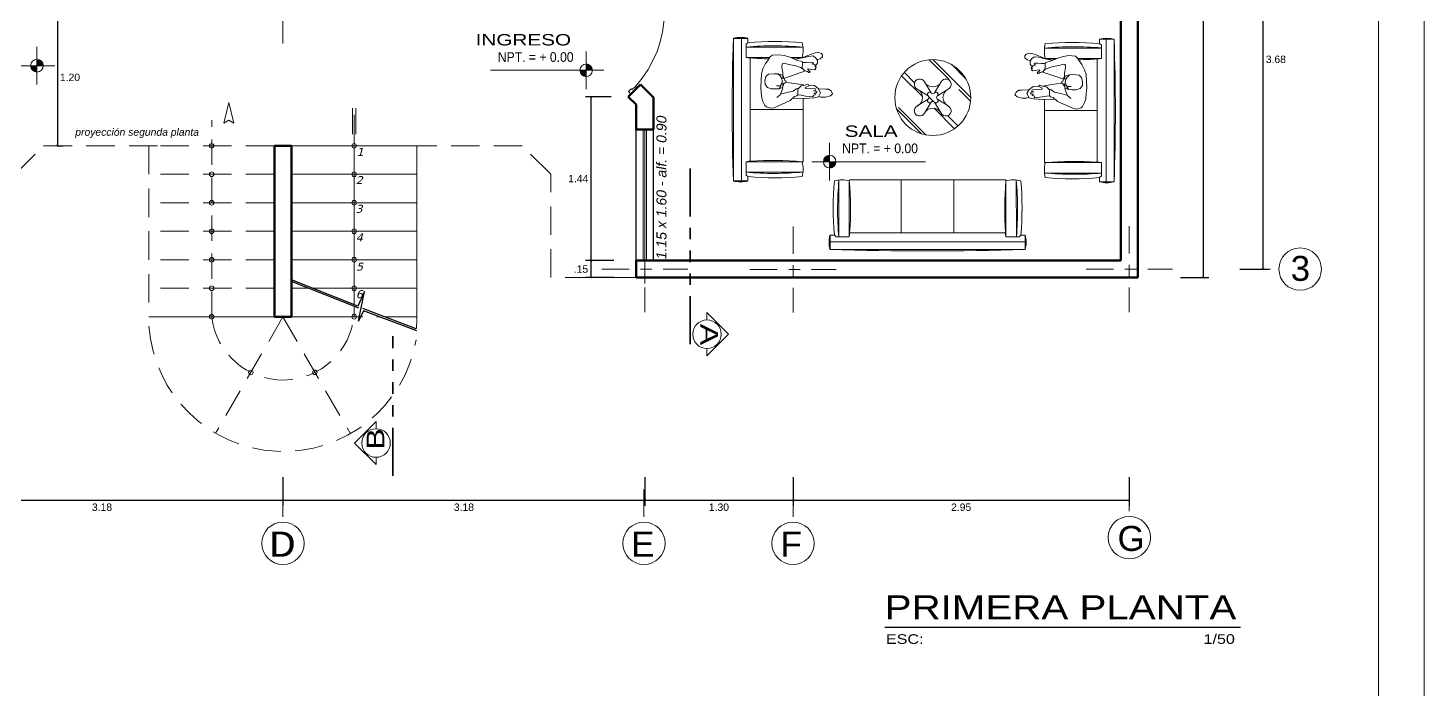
# Model space of a CAD drawing. Header units: millimetres. Extents: x 2033 to 2295, y 1536 to 1691.
# Drawn here: x 2260.62 to 2272.87, y 1585.33 to 1591.13 of the extents above; entities that cross this region are included whole.
import ezdxf

# ---------------------------------------------------------------- set-up
doc = ezdxf.new("R2010")
doc.units = ezdxf.units.MM
for name, pattern in [('ACAD_ISO02W100', [15, 12, -3]), ('ACAD_ISO06W100', [36, 24, -3, 0, -3, 0, -3, 0, -3]), ('ACAD_ISO10W100', [18, 12, -3, 0, -3]), ('HIDDEN2', [4.7625, 3.175, -1.5875]), ('RAYITAS', [0.375, 0.25, -0.125])]:
    doc.linetypes.add(name, pattern=pattern)
doc.layers.get('Defpoints').update_dxf_attribs({"color": 164})
for name, color, linetype, lineweight in [('cotas', 251, 'Continuous', 15), ('cut wood', 26, 'Continuous', 20), ('Ejes', 65, 'ACAD_ISO10W100', 15), ('escaleras', 30, 'Continuous', 15), ('Layer2', 2, 'Continuous', 9), ('Muebles', 33, 'Continuous', 9), ('muroalto', 12, 'Continuous', 50), ('MUROS BAJOS', 80, 'Continuous', 25), ('NPT', 63, 'Continuous', 15), ('PISOS', 252, 'Continuous', 0), ('PYV', 30, 'Continuous', 13), ('seccion', 130, 'Continuous', 35), ('Texto S.', 7, 'Continuous', 30), ('TEXTOS', 7, 'Continuous', 5), ('texturasde piso', 252, 'Continuous', 0), ('UNO', 254, 'Continuous', 9)]:
    doc.layers.add(name, color=color, linetype=linetype, lineweight=lineweight)
doc.styles.add('ARDELG', font='arial.ttf', dxfattribs={"width": 0.9, "height": 0.1})
doc.styles.add('ARIAL', font='arial.ttf', dxfattribs={"width": 1.3, "height": 0.1})
doc.styles.add('ARRR', font='arial.ttf', dxfattribs={"height": 0.1})
doc.styles.add('Micky-Arial', font='arial.ttf', dxfattribs={"width": 1.5, "height": 0.125})
doc.styles.add('Sta. Luisa 75 delg', font='arial.ttf', dxfattribs={"width": 1.2, "height": 0.1})
doc.styles.get("Standard").update_dxf_attribs({"font": 'arial.ttf'})
doc.dimstyles.new('Aritek', dxfattribs={"dimtxt": 0.065, "dimasz": 0.02, "dimexe": 0.05, "dimexo": 0.15, "dimgap": 0.03, "dimtad": 2, "dimtih": 1, "dimtoh": 1, "dimzin": 4, "dimdsep": 46, "dimtxsty": 'Standard', "dimblk": 'ARCHTICK', "dimcen": 0.1, "dimclrt": 7, "dimadec": 0, "dimazin": 0, "dimtfac": 1, "dimtmove": 2, "dimatfit": 1, "dimldrblk": 'DOTSMALL', "dimfxl": 0.2, "dimfxlon": 1, "dimarcsym": 0})

# ---------------------------------------------------------------- blocks, each defined once
blk = doc.blocks.new('P')
at = {"linetype": 'Continuous'}
for p, q in [((0.06, 1), (0.02, 1)), ((0.02, 0.075), (0.02, 1)), ((0.06, 1), (0.06, 0.075)), ((0, 0), (0, 0.075)), ((0, 0.075), (0.02, 0.075)), ((0.03, 0), (0, 0)), ((0.06, 0.075), (0.02, 0.075)), ((0.02, 0.075), (0.02, 0.035)), ((0.02, 0.035), (0.03, 0.035)), ((0.03, 0.035), (0.03, 0)), ((0.97, 0.035), (0.97, 0)), ((0.98, 0.035), (0.97, 0.035)), ((0.97, 0), (1, 0)), ((0.98, 0.075), (0.98, 0.035)), ((1, 0.075), (0.98, 0.075)), ((1, 0), (1, 0.075))]:
    blk.add_line(p, q, dxfattribs=at)
blk.add_arc((0.009, 0.029), 0.973, 2.7199, 86.9696, dxfattribs=at)
blk = doc.blocks.new('GF+')
at = {"color": 34}
for p, q in [((252.598, 193.805), (250.458, 193.805)), ((250.458, 193.805), (250.458, 193.646)), ((252.598, 193.718), (250.458, 193.718)), ((252.598, 193.805), (252.598, 193.646)), ((250.458, 193.646), (250.506, 193.646)), ((250.506, 193.646), (250.523, 193.665)), ((250.523, 193.665), (250.669, 193.665)), ((250.556, 193.042), (250.554, 193.665)), ((250.674, 193.618), (250.669, 193.665)), ((250.669, 193.665), (250.677, 193.621)), ((250.669, 193.665), (250.669, 193.05)), ((250.677, 193.621), (250.939, 193.621)), ((252.379, 193.621), (250.939, 193.621)), ((251.239, 193.621), (251.239, 193.041)), ((251.817, 193.621), (251.817, 193.041)), ((252.387, 193.665), (252.379, 193.621)), ((252.382, 193.618), (252.387, 193.665)), ((252.532, 193.665), (252.387, 193.665)), ((252.387, 193.665), (252.387, 193.05)), ((252.5, 193.042), (252.502, 193.665)), ((252.55, 193.646), (252.532, 193.665)), ((252.598, 193.646), (252.55, 193.646)), ((250.669, 193.05), (250.669, 193.044)), ((250.672, 193.041), (250.775, 193.041)), ((250.939, 193.041), (250.745, 193.041)), ((250.939, 193.041), (252.311, 193.041)), ((252.384, 193.041), (252.281, 193.041)), ((252.387, 193.05), (252.387, 193.044))]:
    blk.add_line(p, q, dxfattribs=at)
for centre, radius, start, end in [((250.78, 193.725), 0.332, 166.1775, 193.8225), ((251.528, 154.083), 39.736, 88.457, 91.543), ((252.276, 193.725), 0.332, 346.1775, 13.8225), ((253.66, 193.348), 3.168, 174.6069, 185.3931), ((253.93, 193.363), 3.389, 174.8766, 185.4221), ((247.294, 193.363), 3.389, 354.7149, 4.3203), ((250.677, 193.618), 0.00288, 90, 184.3203), ((255.762, 193.363), 3.389, 175.6797, 185.2851), ((252.379, 193.618), 0.00288, 355.6797, 90), ((249.126, 193.363), 3.389, 354.5779, 5.1234), ((249.396, 193.348), 3.168, 354.6069, 5.3931), ((250.588, 193.393), 0.352, 256.5803, 283.4197), ((250.672, 193.044), 0.00288, 180, 270), ((252.384, 193.044), 0.00288, 270, 0), ((252.468, 193.393), 0.352, 256.5803, 283.4197)]:
    blk.add_arc(centre, radius, start, end, dxfattribs=at)
blk = doc.blocks.new('Peopleplan_057')
at = {"color": 0}
for p, q in [((-0.022, -0.12), (-0.04, -0.11)), ((0.055, -0.11), (0.026, -0.118))]:
    blk.add_line(p, q, dxfattribs=at)
at = {"color": 76}
for p, q in [((0.095, -0.28), (0.157, -0.28)), ((-0.195, -0.329), (-0.13, -0.327))]:
    blk.add_line(p, q, dxfattribs=at)
for points in [[(0.157, -0.28), (0.169, -0.269), (0.176, -0.241), (0.221, -0.194), (0.3, -0.017), (0.305, 0.02), (0.29, 0.067), (0.277, 0.083), (0.233, 0.105), (0.195, 0.118), (0.133, 0.123), (0.077, 0.128), (-0.073, 0.121), (-0.126, 0.105), (-0.184, 0.075), (-0.21, 0.055), (-0.253, 0.028), (-0.276, 0.005), (-0.281, -0.07), (-0.272, -0.132), (-0.246, -0.212), (-0.219, -0.271), (-0.206, -0.325), (-0.195, -0.329)], [(-0.13, -0.327), (-0.141, -0.306), (-0.159, -0.256), (-0.178, -0.165), (-0.188, -0.128), (-0.184, -0.111), (-0.174, -0.105), (-0.146, -0.104), (-0.088, -0.115), (-0.056, -0.115)], [(0.08, -0.113), (0.122, -0.098), (0.157, -0.083), (0.187, -0.047), (0.187, -0.047), (0.187, -0.047), (0.187, -0.047)], [(0.152, -0.089), (0.129, -0.175), (0.118, -0.227), (0.09, -0.267), (0.095, -0.28)]]:
    blk.add_lwpolyline(points, dxfattribs=at)
at = {"color": 8}
for points in [[(0.091, -0.073), (0.094, -0.034), (0.092, 0.013), (0.079, 0.056), (0.047, 0.08), (0.007, 0.082), (-0.041, 0.071), (-0.068, 0.043), (-0.073, -0.017), (-0.071, -0.06)], [(-0.026, -0.134), (-0.103, -0.364)], [(0.091, -0.073), (0.064, -0.091), (0.058, -0.044), (0.055, -0.09), (0.034, -0.103), (0.01, -0.107), (-0.022, -0.101), (-0.049, -0.084), (-0.071, -0.06)], [(-0.159, -0.471), (-0.189, -0.494), (-0.221, -0.494), (-0.249, -0.473), (-0.268, -0.445), (-0.263, -0.4), (-0.246, -0.327), (-0.231, -0.259)], [(0.022, -0.156), (0.049, -0.344)], [(0.054, -0.4), (0.056, -0.46), (0.09, -0.503), (0.135, -0.528), (0.18, -0.505), (0.193, -0.46), (0.199, -0.355), (0.195, -0.231)], [(-0.253, -0.34), (-0.296, -0.445), (-0.309, -0.496), (-0.296, -0.537), (-0.278, -0.55), (-0.257, -0.55), (-0.236, -0.524), (-0.229, -0.494)], [(0.092, -0.509), (0.097, -0.586), (0.097, -0.616), (0.116, -0.644), (0.148, -0.659), (0.17, -0.635), (0.184, -0.582), (0.185, -0.531), (0.175, -0.507)]]:
    blk.add_lwpolyline(points, dxfattribs=at)
at = {"color": 0}
for points in [[(-0.071, -0.06), (-0.058, -0.109), (-0.04, -0.122), (-0.011, -0.132), (-0.004, -0.13), (0.004, -0.147), (0.015, -0.149), (0.026, -0.141), (0.03, -0.13), (0.049, -0.12), (0.077, -0.109), (0.091, -0.073)], [(0.095, -0.28), (0.06, -0.314), (0.054, -0.359), (0.043, -0.385), (0.049, -0.398), (0.058, -0.398), (0.077, -0.361), (0.088, -0.361), (0.094, -0.471), (0.103, -0.475), (0.112, -0.473), (0.114, -0.451), (0.122, -0.486), (0.137, -0.488), (0.139, -0.479), (0.14, -0.456), (0.148, -0.469), (0.157, -0.469), (0.161, -0.447), (0.17, -0.449), (0.182, -0.441), (0.172, -0.362), (0.163, -0.314), (0.16, -0.277)], [(-0.195, -0.329), (-0.195, -0.37), (-0.199, -0.409), (-0.197, -0.445), (-0.186, -0.449), (-0.18, -0.432), (-0.169, -0.469), (-0.163, -0.471), (-0.159, -0.46), (-0.15, -0.481), (-0.141, -0.481), (-0.139, -0.468), (-0.126, -0.477), (-0.115, -0.464), (-0.126, -0.389), (-0.12, -0.387), (-0.094, -0.415), (-0.086, -0.411), (-0.086, -0.4), (-0.098, -0.383), (-0.105, -0.355), (-0.135, -0.327)]]:
    blk.add_lwpolyline(points, dxfattribs=at)
blk = doc.blocks.new('Peopleplan_059')
at = {"color": 34, "lineweight": 0}
for p, q in [((-0.723, -0.014), (0.841, -0.014)), ((-0.723, -0.014), (-0.723, -0.173)), ((-0.723, -0.101), (0.841, -0.101)), ((0.841, -0.014), (0.841, -0.173)), ((-0.723, -0.173), (-0.675, -0.173)), ((-0.675, -0.173), (-0.658, -0.154)), ((-0.658, -0.154), (-0.512, -0.154)), ((-0.626, -0.777), (-0.627, -0.154)), ((-0.512, -0.154), (-0.512, -0.413)), ((-0.507, -0.201), (-0.512, -0.154)), ((-0.512, -0.154), (-0.504, -0.198)), ((-0.504, -0.198), (0.622, -0.198)), ((0.057, -0.198), (0.057, -0.778)), ((0.63, -0.154), (0.622, -0.198)), ((0.625, -0.201), (0.63, -0.154)), ((0.776, -0.154), (0.63, -0.154)), ((0.63, -0.154), (0.63, -0.768)), ((0.744, -0.777), (0.745, -0.154)), ((0.793, -0.173), (0.776, -0.154)), ((0.841, -0.173), (0.793, -0.173)), ((-0.512, -0.64), (-0.512, -0.768)), ((-0.512, -0.768), (-0.512, -0.775)), ((0.627, -0.778), (-0.064, -0.778)), ((0.627, -0.778), (0.525, -0.778)), ((0.627, -0.778), (0.554, -0.778)), ((0.63, -0.768), (0.63, -0.775))]:
    blk.add_line(p, q, dxfattribs=at)
for centre, radius, start, end in [((0.059, -21.247), 21.247, 87.8898, 92.1102), ((-0.401, -0.094), 0.332, 166.1775, 193.8225), ((0.519, -0.094), 0.332, 346.1775, 13.8225), ((2.479, -0.471), 3.168, 174.6069, 185.3931), ((2.748, -0.456), 3.389, 174.8766, 185.4221), ((-0.504, -0.201), 0.00288, 90, 184.3203), ((-3.887, -0.456), 3.389, 0.8877, 4.3203), ((4.005, -0.456), 3.389, 175.6797, 185.2851), ((0.622, -0.201), 0.00288, 355.6797, 90), ((-2.631, -0.456), 3.389, 354.5779, 5.1234), ((-2.361, -0.471), 3.168, 354.6069, 5.3931), ((-3.887, -0.456), 3.389, 354.7149, 356.6405), ((-0.594, -0.426), 0.352, 256.5803, 283.4197), ((-0.509, -0.775), 0.00288, 180, 270), ((0.627, -0.775), 0.00288, 270, 0), ((0.712, -0.426), 0.352, 256.5803, 283.4197)]:
    blk.add_arc(centre, radius, start, end, dxfattribs=at)
at = {"color": 30, "lineweight": 0}
blk.add_blockref('Peopleplan_057', (-0.262, -0.442), dxfattribs=at)
blk = doc.blocks.new('HKJHL')
at = {"color": 8}
for p, q in [((252.257, 191.558), (252.086, 191.73)), ((252.45, 191.398), (252.117, 191.731)), ((252.402, 191.569), (252.288, 191.684)), ((252.027, 191.406), (251.844, 191.589)), ((251.958, 191.528), (251.868, 191.619)), ((252.077, 191.412), (251.981, 191.472)), ((252.103, 191.438), (252.043, 191.535)), ((252.131, 191.438), (252.191, 191.535)), ((252.157, 191.412), (252.252, 191.472)), ((252.448, 191.367), (252.346, 191.469)), ((252.077, 191.384), (251.981, 191.324)), ((252.103, 191.358), (252.043, 191.261)), ((252.124, 191.363), (252.082, 191.405)), ((252.131, 191.358), (252.191, 191.261)), ((252.252, 191.324), (252.157, 191.384)), ((252.019, 191.08), (251.798, 191.3)), ((252.055, 191.071), (251.816, 191.31)), ((252.308, 191.125), (252.128, 191.305)), ((252.338, 191.149), (252.248, 191.239))]:
    blk.add_line(p, q, dxfattribs=at)
at = {"color": 34}
blk.add_circle((252.117, 191.398), 0.333, dxfattribs=at)
at = {"color": 8}
for centre, radius, start, end in [((252.002, 191.514), 0.0463, 27.6604, 243.2345), ((251.944, 191.398), 0.0833, 296.7655, 63.2345), ((252.117, 191.574), 0.0833, 207.6604, 332.3396), ((252.089, 191.426), 0.0185, 41.4096, 228.5904), ((252.117, 191.45), 0.0185, 221.4096, 318.5904), ((252.145, 191.426), 0.0185, 311.4096, 138.5904), ((252.232, 191.514), 0.0463, 296.7655, 152.3396), ((252.29, 191.398), 0.0833, 116.7655, 243.2345), ((252.002, 191.282), 0.0463, 116.7655, 332.3396), ((252.089, 191.37), 0.0185, 131.4096, 318.5904), ((252.065, 191.398), 0.0185, 311.4096, 48.5904), ((252.117, 191.346), 0.0185, 41.4096, 138.5904), ((252.145, 191.37), 0.0185, 221.4096, 48.5904), ((252.169, 191.398), 0.0185, 131.4096, 228.5904), ((252.232, 191.282), 0.0463, 207.6604, 63.2345), ((252.117, 191.222), 0.0833, 27.6604, 152.3396)]:
    blk.add_arc(centre, radius, start, end, dxfattribs=at)
blk = doc.blocks.new('_ArchTick')
at = {"color": 0, "linetype": 'ByBlock', "const_width": 0.15}
blk.add_lwpolyline([(-0.5, -0.5), (0.5, 0.5)], dxfattribs=at)
blk = doc.blocks.new('*D415')
at = {"layer": 'Defpoints', "color": 0, "linetype": 'Continuous', "transparency": 16777216}
for p in [(2265.557, 1589.085), (2265.954, 1589.085), (2265.954, 1588.935)]:
    blk.add_point(p, dxfattribs=at)
at = {"layer": 'UNO', "color": 0, "linetype": 'Continuous', "lineweight": -2, "transparency": 16777216}
for p, q in [((2265.757, 1589.085), (2265.507, 1589.085)), ((2265.557, 1588.935), (2265.557, 1589.085)), ((2265.757, 1588.935), (2265.507, 1588.935))]:
    blk.add_line(p, q, dxfattribs=at)
at = {"layer": 'UNO', "color": 0, "linetype": 'Continuous', "lineweight": -2, "transparency": 16777216, "xscale": 0.02, "yscale": 0.02, "zscale": 0.02}
for p, rotation in [((2265.557, 1589.085), 90), ((2265.557, 1588.935), 270)]:
    blk.add_blockref('_ArchTick', p, dxfattribs=dict(at, rotation=rotation))
at = {"layer": 'UNO', "color": 7, "linetype": 'Continuous', "transparency": 16777216, "insert": (2265.469, 1589.01), "char_height": 0.065, "attachment_point": 5}
blk.add_mtext('.15', dxfattribs=at)
blk = doc.blocks.new('_DotSmall')
at = {"color": 0, "linetype": 'ByBlock', "const_width": 0.5}
blk.add_lwpolyline([(-0.0625, 0, 1), (0.0625, 0, 1)], format="xyb", close=True, dxfattribs=at)
blk = doc.blocks.new('*D416')
at = {"layer": 'Defpoints', "color": 0, "linetype": 'Continuous', "transparency": 16777216}
for p in [(2265.557, 1590.522), (2265.884, 1590.522), (2265.954, 1589.085)]:
    blk.add_point(p, dxfattribs=at)
at = {"layer": 'PISOS', "color": 0, "linetype": 'Continuous', "lineweight": -2, "transparency": 16777216}
for p, q in [((2265.734, 1590.522), (2265.507, 1590.522)), ((2265.557, 1589.085), (2265.557, 1590.522)), ((2265.757, 1589.085), (2265.507, 1589.085))]:
    blk.add_line(p, q, dxfattribs=at)
at = {"layer": 'PISOS', "color": 0, "linetype": 'Continuous', "lineweight": -2, "transparency": 16777216, "xscale": 0.02, "yscale": 0.02, "zscale": 0.02}
for p, rotation in [((2265.557, 1590.522), 90), ((2265.557, 1589.085), 270)]:
    blk.add_blockref('_ArchTick', p, dxfattribs=dict(at, rotation=rotation))
at = {"layer": 'PISOS', "color": 7, "linetype": 'Continuous', "transparency": 16777216, "insert": (2265.445, 1589.804), "char_height": 0.065, "attachment_point": 5}
blk.add_mtext('1.44', dxfattribs=at)
blk = doc.blocks.new('Corte')
at = {"layer": 'TEXTOS', "color": 14, "ltscale": 0.0035}
for p, q in [((0.148, 0.169), (0.338, -0.021)), ((0.148, 0.104), (0.148, 0.169)), ((0.337, -0.021), (0.148, -0.21)), ((0.148, -0.21), (0.148, -0.146))]:
    blk.add_line(p, q, dxfattribs=at)
blk.add_circle((0.148, -0.021), 0.125, dxfattribs=at)
blk = doc.blocks.new('*D504')
at = {"layer": 'cotas', "color": 0, "linetype": 'Continuous', "lineweight": -2, "transparency": 16777216}
for p, q in [((2270.728, 1596.285), (2270.978, 1596.285)), ((2270.928, 1596.285), (2270.928, 1588.935)), ((2270.728, 1588.935), (2270.978, 1588.935))]:
    blk.add_line(p, q, dxfattribs=at)
at = {"layer": 'Defpoints', "color": 0, "linetype": 'Continuous', "transparency": 16777216}
for p in [(2262.854, 1596.285), (2270.354, 1588.935), (2270.928, 1588.935)]:
    blk.add_point(p, dxfattribs=at)
at = {"layer": 'cotas', "color": 0, "linetype": 'Continuous', "lineweight": -2, "transparency": 16777216, "xscale": 0.02, "yscale": 0.02, "zscale": 0.02}
for p, rotation in [((2270.928, 1596.285), 90), ((2270.928, 1588.935), 270)]:
    blk.add_blockref('_ArchTick', p, dxfattribs=dict(at, rotation=rotation))
at = {"layer": 'cotas', "color": 7, "linetype": 'Continuous', "transparency": 16777216, "insert": (2271.043, 1592.61), "char_height": 0.065, "attachment_point": 5}
blk.add_mtext('7.35', dxfattribs=at)
blk = doc.blocks.new('*D528')
at = {"layer": 'cotas', "color": 0, "linetype": 'Continuous', "lineweight": -2, "transparency": 16777216}
for p, q in [((2271.25, 1592.69), (2271.5, 1592.69)), ((2271.45, 1592.69), (2271.45, 1589.01)), ((2271.25, 1589.01), (2271.5, 1589.01))]:
    blk.add_line(p, q, dxfattribs=at)
at = {"layer": 'Defpoints', "color": 0, "linetype": 'Continuous', "transparency": 16777216}
for p in [(2270.657, 1592.69), (2270.657, 1589.01), (2271.45, 1589.01)]:
    blk.add_point(p, dxfattribs=at)
at = {"layer": 'cotas', "color": 0, "linetype": 'Continuous', "lineweight": -2, "transparency": 16777216, "xscale": 0.02, "yscale": 0.02, "zscale": 0.02}
for p, rotation in [((2271.45, 1592.69), 90), ((2271.45, 1589.01), 270)]:
    blk.add_blockref('_ArchTick', p, dxfattribs=dict(at, rotation=rotation))
at = {"layer": 'cotas', "color": 7, "linetype": 'Continuous', "transparency": 16777216, "insert": (2271.565, 1590.85), "char_height": 0.065, "attachment_point": 5}
blk.add_mtext('3.68', dxfattribs=at)
blk = doc.blocks.new('*D531')
at = {"layer": 'cotas', "color": 0, "linetype": 'Continuous', "lineweight": -2, "transparency": 16777216}
for p, q in [((2259.679, 1587.184), (2259.679, 1586.934)), ((2262.854, 1587.184), (2262.854, 1586.934)), ((2259.679, 1586.984), (2262.854, 1586.984))]:
    blk.add_line(p, q, dxfattribs=at)
at = {"layer": 'Defpoints', "color": 0, "linetype": 'Continuous', "transparency": 16777216}
for p in [(2262.854, 1590.988), (2259.679, 1588.631), (2262.854, 1586.984)]:
    blk.add_point(p, dxfattribs=at)
at = {"layer": 'cotas', "color": 0, "linetype": 'Continuous', "lineweight": -2, "transparency": 16777216, "xscale": 0.02, "yscale": 0.02, "zscale": 0.02, "rotation": 180}
blk.add_blockref('_ArchTick', (2259.679, 1586.984), dxfattribs=at)
at = {"layer": 'cotas', "color": 0, "linetype": 'Continuous', "lineweight": -2, "transparency": 16777216, "xscale": 0.02, "yscale": 0.02, "zscale": 0.02}
blk.add_blockref('_ArchTick', (2262.854, 1586.984), dxfattribs=at)
at = {"layer": 'cotas', "color": 7, "linetype": 'Continuous', "transparency": 16777216, "insert": (2261.267, 1586.921), "char_height": 0.065, "attachment_point": 5}
blk.add_mtext('3.18', dxfattribs=at)
blk = doc.blocks.new('*D532')
at = {"layer": 'cotas', "color": 0, "linetype": 'Continuous', "lineweight": -2, "transparency": 16777216}
for p, q in [((2262.854, 1587.184), (2262.854, 1586.934)), ((2266.029, 1587.184), (2266.029, 1586.934)), ((2262.854, 1586.984), (2266.029, 1586.984))]:
    blk.add_line(p, q, dxfattribs=at)
at = {"layer": 'Defpoints', "color": 0, "linetype": 'Continuous', "transparency": 16777216}
for p in [(2262.854, 1590.988), (2266.029, 1588.631), (2266.029, 1586.984)]:
    blk.add_point(p, dxfattribs=at)
at = {"layer": 'cotas', "color": 0, "linetype": 'Continuous', "lineweight": -2, "transparency": 16777216, "xscale": 0.02, "yscale": 0.02, "zscale": 0.02, "rotation": 180}
blk.add_blockref('_ArchTick', (2262.854, 1586.984), dxfattribs=at)
at = {"layer": 'cotas', "color": 0, "linetype": 'Continuous', "lineweight": -2, "transparency": 16777216, "xscale": 0.02, "yscale": 0.02, "zscale": 0.02}
blk.add_blockref('_ArchTick', (2266.029, 1586.984), dxfattribs=at)
at = {"layer": 'cotas', "color": 7, "linetype": 'Continuous', "transparency": 16777216, "insert": (2264.442, 1586.921), "char_height": 0.065, "attachment_point": 5}
blk.add_mtext('3.18', dxfattribs=at)
blk = doc.blocks.new('*D533')
at = {"layer": 'cotas', "color": 0, "linetype": 'Continuous', "lineweight": -2, "transparency": 16777216}
for p, q in [((2266.029, 1587.184), (2266.029, 1586.934)), ((2267.329, 1587.184), (2267.329, 1586.934)), ((2266.029, 1586.984), (2267.329, 1586.984))]:
    blk.add_line(p, q, dxfattribs=at)
at = {"layer": 'Defpoints', "color": 0, "linetype": 'Continuous', "transparency": 16777216}
for p in [(2266.029, 1588.631), (2267.329, 1588.629), (2267.329, 1586.984)]:
    blk.add_point(p, dxfattribs=at)
at = {"layer": 'cotas', "color": 0, "linetype": 'Continuous', "lineweight": -2, "transparency": 16777216, "xscale": 0.02, "yscale": 0.02, "zscale": 0.02, "rotation": 180}
blk.add_blockref('_ArchTick', (2266.029, 1586.984), dxfattribs=at)
at = {"layer": 'cotas', "color": 0, "linetype": 'Continuous', "lineweight": -2, "transparency": 16777216, "xscale": 0.02, "yscale": 0.02, "zscale": 0.02}
blk.add_blockref('_ArchTick', (2267.329, 1586.984), dxfattribs=at)
at = {"layer": 'cotas', "color": 7, "linetype": 'Continuous', "transparency": 16777216, "insert": (2266.679, 1586.921), "char_height": 0.065, "attachment_point": 5}
blk.add_mtext('1.30', dxfattribs=at)
blk = doc.blocks.new('*D534')
at = {"layer": 'cotas', "color": 0, "linetype": 'Continuous', "lineweight": -2, "transparency": 16777216}
for p, q in [((2267.329, 1587.184), (2267.329, 1586.934)), ((2270.279, 1587.184), (2270.279, 1586.934)), ((2267.329, 1586.984), (2270.279, 1586.984))]:
    blk.add_line(p, q, dxfattribs=at)
at = {"layer": 'Defpoints', "color": 0, "linetype": 'Continuous', "transparency": 16777216}
for p in [(2267.329, 1588.629), (2270.279, 1588.631), (2270.279, 1586.984)]:
    blk.add_point(p, dxfattribs=at)
at = {"layer": 'cotas', "color": 0, "linetype": 'Continuous', "lineweight": -2, "transparency": 16777216, "xscale": 0.02, "yscale": 0.02, "zscale": 0.02, "rotation": 180}
blk.add_blockref('_ArchTick', (2267.329, 1586.984), dxfattribs=at)
at = {"layer": 'cotas', "color": 0, "linetype": 'Continuous', "lineweight": -2, "transparency": 16777216, "xscale": 0.02, "yscale": 0.02, "zscale": 0.02}
blk.add_blockref('_ArchTick', (2270.279, 1586.984), dxfattribs=at)
at = {"layer": 'cotas', "color": 7, "linetype": 'Continuous', "transparency": 16777216, "insert": (2268.804, 1586.921), "char_height": 0.065, "attachment_point": 5}
blk.add_mtext('2.95', dxfattribs=at)
blk = doc.blocks.new('*D537')
at = {"layer": 'cotas', "color": 0, "linetype": 'Continuous', "lineweight": -2, "transparency": 16777216}
for p, q in [((2260.859, 1591.292), (2260.925, 1591.292)), ((2260.875, 1591.292), (2260.875, 1590.092)), ((2260.875, 1590.092), (2260.925, 1590.092))]:
    blk.add_line(p, q, dxfattribs=at)
at = {"layer": 'Defpoints', "color": 0, "linetype": 'Continuous', "transparency": 16777216}
for p in [(2260.709, 1591.292), (2260.754, 1590.092), (2260.875, 1590.092)]:
    blk.add_point(p, dxfattribs=at)
at = {"layer": 'cotas', "color": 0, "linetype": 'Continuous', "lineweight": -2, "transparency": 16777216, "xscale": 0.02, "yscale": 0.02, "zscale": 0.02}
for p, rotation in [((2260.875, 1591.292), 90), ((2260.875, 1590.092), 270)]:
    blk.add_blockref('_ArchTick', p, dxfattribs=dict(at, rotation=rotation))
at = {"layer": 'cotas', "color": 7, "linetype": 'Continuous', "transparency": 16777216, "insert": (2260.986, 1590.692), "char_height": 0.065, "attachment_point": 5}
blk.add_mtext('1.20', dxfattribs=at)

msp = doc.modelspace()

# ---------------------------------------------------------------- hatches: boundary and pattern name
at = {"layer": 'UNO', "ltscale": 0.005}
h = msp.add_hatch(dxfattribs=at)
h.set_pattern_fill('AR-PARQ1', color=21, scale=0.00015, style=0)
h.set_pattern_definition([(90, (2081.74036, 1370.659262), (-0.04572, 0.04572), [0.04572, -0.04572]), (90, (2081.74798, 1370.659262), (-0.04572, 0.04572), [0.04572, -0.04572]), (90, (2081.7556, 1370.659262), (-0.04572, 0.04572), [0.04572, -0.04572]), (90, (2081.76322, 1370.659262), (-0.04572, 0.04572), [0.04572, -0.04572]), (90, (2081.77084, 1370.659262), (-0.04572, 0.04572), [0.04572, -0.04572]), (90, (2081.77846, 1370.659262), (-0.04572, 0.04572), [0.04572, -0.04572]), (90, (2081.78608, 1370.659262), (-0.04572, 0.04572), [0.04572, -0.04572]), (360, (2081.74036, 1370.704982), (0.04572, -0.04572), [0.04572, -0.04572]), (360, (2081.74036, 1370.712602), (0.04572, -0.04572), [0.04572, -0.04572]), (360, (2081.74036, 1370.720222), (0.04572, -0.04572), [0.04572, -0.04572]), (360, (2081.74036, 1370.727842), (0.04572, -0.04572), [0.04572, -0.04572]), (360, (2081.74036, 1370.735462), (0.04572, -0.04572), [0.04572, -0.04572]), (360, (2081.74036, 1370.743082), (0.04572, -0.04572), [0.04572, -0.04572]), (360, (2081.74036, 1370.750702), (0.04572, -0.04572), [0.04572, -0.04572])])
h.paths.add_polyline_path([(2260.696, 1590.794), (2260.696, 1590.849, -0.414214), (2260.751, 1590.794)])
h.paths.add_polyline_path([(2260.696, 1590.794), (2260.696, 1590.739, -0.414214), (2260.641, 1590.794)])
h = msp.add_hatch(dxfattribs=at)
h.set_pattern_fill('AR-PARQ1', color=21, scale=0.00015, style=0)
h.set_pattern_definition([(90, (2086.558156, 1370.619045), (-0.04572, 0.04572), [0.04572, -0.04572]), (90, (2086.565776, 1370.619045), (-0.04572, 0.04572), [0.04572, -0.04572]), (90, (2086.573396, 1370.619045), (-0.04572, 0.04572), [0.04572, -0.04572]), (90, (2086.581016, 1370.619045), (-0.04572, 0.04572), [0.04572, -0.04572]), (90, (2086.588636, 1370.619045), (-0.04572, 0.04572), [0.04572, -0.04572]), (90, (2086.596256, 1370.619045), (-0.04572, 0.04572), [0.04572, -0.04572]), (90, (2086.603876, 1370.619045), (-0.04572, 0.04572), [0.04572, -0.04572]), (360, (2086.558156, 1370.664765), (0.04572, -0.04572), [0.04572, -0.04572]), (360, (2086.558156, 1370.672385), (0.04572, -0.04572), [0.04572, -0.04572]), (360, (2086.558156, 1370.680005), (0.04572, -0.04572), [0.04572, -0.04572]), (360, (2086.558156, 1370.687625), (0.04572, -0.04572), [0.04572, -0.04572]), (360, (2086.558156, 1370.695245), (0.04572, -0.04572), [0.04572, -0.04572]), (360, (2086.558156, 1370.702865), (0.04572, -0.04572), [0.04572, -0.04572]), (360, (2086.558156, 1370.710485), (0.04572, -0.04572), [0.04572, -0.04572])])
h.paths.add_polyline_path([(2265.514, 1590.754), (2265.514, 1590.809, -0.414214), (2265.569, 1590.754)])
h.paths.add_polyline_path([(2265.514, 1590.754), (2265.514, 1590.699, -0.414214), (2265.459, 1590.754)])
h = msp.add_hatch(dxfattribs=at)
h.set_pattern_fill('AR-PARQ1', color=21, scale=0.00015, style=0)
h.set_pattern_definition([(90, (2079.102123, 1369.817663), (-0.04572, 0.04572), [0.04572, -0.04572]), (90, (2079.109743, 1369.817663), (-0.04572, 0.04572), [0.04572, -0.04572]), (90, (2079.117363, 1369.817663), (-0.04572, 0.04572), [0.04572, -0.04572]), (90, (2079.124983, 1369.817663), (-0.04572, 0.04572), [0.04572, -0.04572]), (90, (2079.132603, 1369.817663), (-0.04572, 0.04572), [0.04572, -0.04572]), (90, (2079.140223, 1369.817663), (-0.04572, 0.04572), [0.04572, -0.04572]), (90, (2079.147843, 1369.817663), (-0.04572, 0.04572), [0.04572, -0.04572]), (360, (2079.102123, 1369.863383), (0.04572, -0.04572), [0.04572, -0.04572]), (360, (2079.102123, 1369.871003), (0.04572, -0.04572), [0.04572, -0.04572]), (360, (2079.102123, 1369.878623), (0.04572, -0.04572), [0.04572, -0.04572]), (360, (2079.102123, 1369.886243), (0.04572, -0.04572), [0.04572, -0.04572]), (360, (2079.102123, 1369.893863), (0.04572, -0.04572), [0.04572, -0.04572]), (360, (2079.102123, 1369.901483), (0.04572, -0.04572), [0.04572, -0.04572]), (360, (2079.102123, 1369.909103), (0.04572, -0.04572), [0.04572, -0.04572])])
h.paths.add_polyline_path([(2267.65, 1589.952), (2267.65, 1590.007, 0.414214), (2267.595, 1589.952)])
h.paths.add_polyline_path([(2267.65, 1589.952), (2267.65, 1589.897, 0.414214), (2267.705, 1589.952)])

# ---------------------------------------------------------------- linework, layer by layer
at = {"layer": 'cotas', "linetype": 'Continuous'}
msp.add_line((2261.679, 1588.592), (2263.479, 1588.592), dxfattribs=at)
at = {"layer": 'cut wood', "linetype": 'Continuous'}
for points in [[(2272.865, 1598.455), (2272.865, 1570.455), (2252.865, 1570.455), (2252.865, 1598.455)], [(2272.465, 1598.055), (2272.465, 1570.855), (2253.265, 1570.855), (2253.265, 1598.055)]]:
    msp.add_lwpolyline(points, close=True, dxfattribs=at)
at = {"layer": 'Ejes', "ltscale": 0.02}
for p, q in [((2271.277, 1589.01), (2271.592, 1589.01)), ((2270.279, 1587.128), (2270.279, 1586.84)), ((2262.854, 1587.078), (2262.854, 1586.79)), ((2262.854, 1587.078), (2262.854, 1586.79)), ((2266.021, 1587.078), (2266.021, 1586.79)), ((2267.329, 1587.078), (2267.329, 1586.79))]:
    msp.add_line(p, q, dxfattribs=at)
at = {"layer": 'Ejes', "color": 32, "linetype": 'Continuous'}
for centre in [(2271.778, 1589.01), (2262.854, 1586.605), (2262.854, 1586.605), (2266.021, 1586.605), (2267.329, 1586.605), (2270.279, 1586.655)]:
    msp.add_circle(centre, 0.186, dxfattribs=at)
at = {"layer": 'escaleras', "linetype": 'ACAD_ISO02W100'}
for p, q in [((2262.779, 1588.592), (2262.779, 1590.092)), ((2262.929, 1588.916), (2262.929, 1590.092)), ((2262.929, 1590.092), (2264.029, 1590.092)), ((2264.029, 1588.592), (2264.029, 1590.092)), ((2262.929, 1589.842), (2264.029, 1589.842)), ((2262.929, 1589.592), (2264.029, 1589.592)), ((2262.929, 1589.342), (2264.029, 1589.342)), ((2262.929, 1589.092), (2264.029, 1589.092)), ((2263.116, 1588.842), (2264.029, 1588.842))]:
    msp.add_line(p, q, dxfattribs=at)
at = {"layer": 'escaleras', "linetype": 'Continuous'}
msp.add_line((2263.747, 1588.592), (2264.029, 1588.592), dxfattribs=at)
at = {"layer": 'escaleras', "linetype": 'RAYITAS'}
msp.add_arc((2262.929, 1588.592), 1.1, 354.547, 0, dxfattribs=at)
at = {"layer": 'muroalto'}
for p, q in [((2270.354, 1596.285), (2270.354, 1588.935)), ((2270.204, 1596.135), (2270.204, 1589.085)), ((2265.884, 1590.522), (2265.99, 1590.629)), ((2266.104, 1590.515), (2265.99, 1590.629)), ((2265.954, 1590.453), (2265.884, 1590.522)), ((2265.954, 1590.235), (2265.954, 1590.453)), ((2266.104, 1590.235), (2266.104, 1590.515)), ((2265.954, 1590.235), (2266.104, 1590.235)), ((2270.204, 1589.085), (2265.954, 1589.085)), ((2265.954, 1588.935), (2265.954, 1589.085)), ((2270.354, 1588.935), (2265.954, 1588.935))]:
    msp.add_line(p, q, dxfattribs=at)
at = {"layer": 'muroalto', "linetype": 'Continuous'}
msp.add_lwpolyline([(2262.779, 1590.092), (2262.929, 1590.092), (2262.929, 1588.592), (2262.779, 1588.592)], close=True, dxfattribs=at)
at = {"layer": 'MUROS BAJOS'}
for p, q in [((2265.954, 1589.085), (2265.954, 1590.235)), ((2266.104, 1589.085), (2266.104, 1590.235)), ((2263.511, 1588.685), (2262.929, 1588.916)), ((2263.519, 1588.666), (2262.929, 1588.9)), ((2263.571, 1588.813), (2263.511, 1588.685)), ((2263.517, 1588.552), (2263.571, 1588.813)), ((2263.562, 1588.645), (2263.517, 1588.552)), ((2264.024, 1588.487), (2263.555, 1588.664)), ((2264.029, 1588.469), (2263.562, 1588.645))]:
    msp.add_line(p, q, dxfattribs=at)
at = {"layer": 'NPT', "lineweight": 30, "ltscale": 0.3}
msp.add_line((2268.133, 1585.869), (2271.254, 1585.869), dxfattribs=at)
at = {"layer": 'PISOS', "linetype": 'HIDDEN2', "ltscale": 0.07}
for p, q in [((2262.229, 1588.592), (2262.229, 1590.316)), ((2263.479, 1588.638), (2263.479, 1588.592))]:
    msp.add_line(p, q, dxfattribs=at)
at = {"layer": 'PISOS', "linetype": 'ACAD_ISO02W100'}
msp.add_line((2266.029, 1590.235), (2266.029, 1588.883), dxfattribs=at)
at = {"layer": 'PISOS', "linetype": 'RAYITAS'}
for p, q in [((2260.504, 1589.842), (2260.754, 1590.092)), ((2260.754, 1590.092), (2261.754, 1590.092)), ((2261.679, 1590.092), (2261.679, 1588.592)), ((2262.779, 1590.092), (2261.679, 1590.092)), ((2264.954, 1590.092), (2263.954, 1590.092)), ((2265.204, 1589.842), (2264.954, 1590.092)), ((2262.779, 1589.842), (2261.679, 1589.842)), ((2265.204, 1588.935), (2265.204, 1589.842)), ((2262.779, 1589.592), (2261.679, 1589.592)), ((2262.779, 1589.342), (2261.679, 1589.342)), ((2262.779, 1589.092), (2261.679, 1589.092)), ((2262.779, 1588.842), (2261.679, 1588.842)), ((2262.929, 1588.9), (2262.929, 1588.592)), ((2263.075, 1588.842), (2262.929, 1588.842)), ((2262.854, 1588.592), (2262.264, 1587.57)), ((2262.854, 1588.592), (2263.446, 1587.566)), ((2262.929, 1588.592), (2263.704, 1588.592))]:
    msp.add_line(p, q, dxfattribs=at)
at = {"layer": 'PISOS'}
msp.add_line((2263.479, 1588.681), (2263.479, 1588.638), dxfattribs=at)
at = {"layer": 'PISOS', "linetype": 'HIDDEN2'}
msp.add_lwpolyline([(2262.379, 1590.472), (2262.422, 1590.291), (2262.379, 1590.316), (2262.336, 1590.291), (2262.379, 1590.472)], dxfattribs=at)
at = {"layer": 'PISOS'}
for centre in [(2262.229, 1590.092), (2262.229, 1589.842), (2262.229, 1589.592), (2262.229, 1589.342), (2262.229, 1589.092), (2262.229, 1588.842), (2262.229, 1588.592), (2263.479, 1588.592), (2262.572, 1588.103), (2263.134, 1588.105)]:
    msp.add_circle(centre, 0.02, dxfattribs=at)
at = {"layer": 'PISOS', "linetype": 'RAYITAS'}
for centre, radius, start, end in [((2262.853, 1588.665), 0.628, 186.7177, 355.1158), ((2262.858, 1588.592), 1.182, 184.0569, 350.0821)]:
    msp.add_arc(centre, radius, start, end, dxfattribs=at)
at = {"layer": 'seccion', "linetype": 'ACAD_ISO06W100', "ltscale": 0.0175}
for p, q in [((2266.428, 1588.352), (2266.428, 1589.909)), ((2263.817, 1587.197), (2263.817, 1588.423))]:
    msp.add_line(p, q, dxfattribs=at)
at = {"layer": 'texturasde piso', "linetype": 'ACAD_ISO02W100'}
msp.add_line((2263.479, 1588.697), (2263.479, 1590.363), dxfattribs=at)
at = {"layer": 'texturasde piso'}
for p, q in [((2266.014, 1589.085), (2266.014, 1590.235)), ((2266.044, 1589.085), (2266.044, 1590.235))]:
    msp.add_line(p, q, dxfattribs=at)
for centre in [(2263.479, 1590.092), (2263.479, 1589.842), (2263.479, 1589.592), (2263.479, 1589.342), (2263.479, 1589.092), (2263.479, 1588.842)]:
    msp.add_circle(centre, 0.02, dxfattribs=at)
at = {"layer": 'UNO', "linetype": 'ACAD_ISO10W100', "ltscale": 0.02}
for p, q in [((2262.854, 1591.745), (2262.854, 1590.988)), ((2262.854, 1591.745), (2262.854, 1590.988)), ((2266.029, 1589.388), (2266.029, 1588.631)), ((2267.329, 1589.385), (2267.329, 1588.629)), ((2270.279, 1589.388), (2270.279, 1588.631)), ((2265.651, 1589.01), (2266.407, 1589.01)), ((2266.951, 1589.007), (2267.707, 1589.007)), ((2269.901, 1589.01), (2270.657, 1589.01))]:
    msp.add_line(p, q, dxfattribs=at)
at = {"layer": 'UNO', "ltscale": 0.005}
for p, q in [((2260.696, 1590.959), (2260.696, 1590.794)), ((2265.514, 1590.919), (2265.514, 1590.754)), ((2259.856, 1590.794), (2260.852, 1590.794)), ((2260.696, 1590.629), (2260.696, 1590.794)), ((2264.674, 1590.754), (2265.67, 1590.754)), ((2265.514, 1590.588), (2265.514, 1590.754)), ((2267.65, 1590.118), (2267.65, 1589.952)), ((2268.49, 1589.952), (2267.494, 1589.952)), ((2267.65, 1589.787), (2267.65, 1589.952))]:
    msp.add_line(p, q, dxfattribs=at)
at = {"layer": 'UNO'}
for p, q in [((2263.464, 1590.193), (2263.464, 1590.421)), ((2263.495, 1590.193), (2263.495, 1590.421))]:
    msp.add_line(p, q, dxfattribs=at)
at = {"layer": 'UNO', "linetype": 'RAYITAS'}
msp.add_line((2265.954, 1588.935), (2265.204, 1588.935), dxfattribs=at)
at = {"layer": 'UNO', "ltscale": 0.005}
for centre in [(2260.696, 1590.794), (2265.514, 1590.754), (2267.65, 1589.952)]:
    msp.add_circle(centre, 0.055, dxfattribs=at)

# ---------------------------------------------------------------- block references
at = {"layer": 'cotas'}
msp.add_blockref('Corte', (2266.426, 1588.46), dxfattribs=at)
at = {"layer": 'cotas', "xscale": -1}
msp.add_blockref('Corte', (2263.819, 1587.505), dxfattribs=at)
at = {"layer": 'Muebles', "color": 0, "lineweight": 0, "extrusion": (0, 0, -1), "yscale": 0.8000000000001819}
for p, xscale, zscale, rotation in [((-2266.795, 1590.456), 0.8000000000001819, -0.8, 270), ((-2270.157, 1590.448), -0.8000000000001819, -0.8000000000001819, 90)]:
    msp.add_blockref('Peopleplan_059', p, dxfattribs=dict(at, xscale=xscale, zscale=zscale, rotation=rotation))
at = {"layer": 'Muebles', "color": 0, "lineweight": 0}
msp.add_blockref('HKJHL', (2016.438, 1399.117), dxfattribs=at)
at = {"layer": 'Muebles', "color": 0, "lineweight": 0, "xscale": 0.8000000000001819, "yscale": 0.8000000000001819, "zscale": 0.8000000000001819, "rotation": 180}
msp.add_blockref('GF+', (2469.732, 1744.225), dxfattribs=at)
at = {"layer": 'PYV', "ltscale": 0.15, "xscale": 0.9997441879840495, "yscale": 0.9997441879840495, "zscale": 0.9997441879840495, "rotation": 314.9999999999999}
msp.add_blockref('P', (2265.2, 1591.253), dxfattribs=at)

# ---------------------------------------------------------------- texts
at = {"insert": (2266.22, 1589.726), "char_height": 0.088, "width": 1.66711, "attachment_point": 8, "rotation": 90}
msp.add_mtext('{\\fArial|b0|i1|c0|p34;1.15 x 1.60 - alf. = 0.90}', dxfattribs=at)
at = {"insert": (2261.575, 1590.16), "char_height": 0.065, "width": 2.42503, "attachment_point": 8}
msp.add_mtext('{\\fArial|b0|i1|c0|p34;proyección segunda planta}', dxfattribs=at)
at = {"layer": 'Ejes', "color": 7, "linetype": 'Continuous', "style": 'Micky-Arial'}
for s, p in [('3', (2271.695, 1588.907)), ('G', (2270.176, 1586.538)), ('D', (2262.737, 1586.488)), ('D', (2262.743, 1586.488)), ('E', (2265.909, 1586.488)), ('F', (2267.22, 1586.488))]:
    msp.add_text(s, height=0.219, dxfattribs=at).set_placement(p)
at = {"layer": 'Layer2', "char_height": 0.07, "attachment_point": 1, "style": 'ARRR'}
for s, insert in [('{\\fVerdana|b0|i1|c0|p34;1}', (2263.5, 1590.073)), ('{\\fVerdana|b0|i1|c0|p34;2}', (2263.493, 1589.826)), ('{\\fVerdana|b0|i1|c0|p34;3}', (2263.491, 1589.574)), ('{\\fVerdana|b0|i1|c0|p34;4}', (2263.494, 1589.323)), ('{\\fVerdana|b0|i1|c0|p34;5}', (2263.496, 1589.067)), ('{\\fVerdana|b0|i1|c0|p34;6}', (2263.493, 1588.825))]:
    msp.add_mtext(s, dxfattribs=dict(at, insert=insert))
at = {"layer": 'Texto S.', "attachment_point": 1, "style": 'Sta. Luisa 75 delg'}
for s, insert, char_height, width in [('{\\H2.5x;PRIMERA PLANTA}', (2268.133, 1586.149), 0.08438, 5.3037), ('ESC:', (2268.144, 1585.807), 0.0844, 1.4345), ('1/50', (2270.93, 1585.807), 0.0844, 0.30729)]:
    msp.add_mtext(s, dxfattribs=dict(at, insert=insert, char_height=char_height, width=width))
at = {"layer": 'TEXTOS', "ltscale": 0.005}
for s, insert, char_height, width, attachment_point, style in [('INGRESO', (2265.382, 1591.072), 0.1, 1.686, 3, 'ARIAL'), ('NPT. = + 0.00', (2265.404, 1590.913), 0.085, 1, 3, 'ARDELG'), ('SALA', (2267.782, 1590.27), 0.1, 1.686, 1, 'ARIAL'), ('NPT. = + 0.00', (2267.76, 1590.112), 0.085, 1, 1, 'ARDELG')]:
    msp.add_mtext(s, dxfattribs=dict(at, insert=insert, char_height=char_height, width=width, attachment_point=attachment_point, style=style))
at = {"layer": 'TEXTOS', "ltscale": 0.005, "char_height": 0.155, "width": 1.686, "style": 'ARIAL'}
for s, insert, attachment_point, rotation in [('A', (2266.672, 1588.343), 3, 270), ('B', (2263.588, 1587.426), 1, 90)]:
    msp.add_mtext(s, dxfattribs=dict(at, insert=insert, attachment_point=attachment_point, rotation=rotation))

# ---------------------------------------------------------------- dimensions: what is measured, and where the dimension line sits
at = {"layer": 'cotas', "linetype": 'Continuous'}
for base, p1, p2, picture, middle in [((2270.928, 1588.935), (2262.854, 1596.285), (2270.354, 1588.935), '*D504', (2271.043, 1592.61)), ((2271.45, 1589.01), (2270.657, 1592.69), (2270.657, 1589.01), '*D528', (2271.565, 1590.85)), ((2260.875, 1590.092), (2260.709, 1591.292), (2260.754, 1590.092), '*D537', (2260.986, 1590.692))]:
    dim = msp.add_linear_dim(base=base, p1=p1, p2=p2, angle=90, dimstyle='Aritek', dxfattribs=at)
    dim.commit()
    dim.dimension.update_dxf_attribs({"geometry": picture, "text_midpoint": middle})
for base, p1, p2, picture, middle in [((2262.854007905, 1586.984306714), (2259.679007905, 1588.631250878), (2262.854007905, 1590.988250878), '*D531', (2261.266507905, 1586.921097301)), ((2266.029007905, 1586.984306714), (2262.854007905, 1590.988250878), (2266.029007905, 1588.631250878), '*D532', (2264.441507905, 1586.921097301)), ((2267.329, 1586.984), (2266.029, 1588.631), (2267.329, 1588.629), '*D533', (2266.679, 1586.921)), ((2270.279, 1586.984), (2267.329, 1588.629), (2270.279, 1588.631), '*D534', (2268.804, 1586.921))]:
    dim = msp.add_linear_dim(base=base, p1=p1, p2=p2, dimstyle='Aritek', dxfattribs=at)
    dim.commit()
    dim.dimension.update_dxf_attribs({"geometry": picture, "text_midpoint": middle})
at = {"layer": 'PISOS', "linetype": 'Continuous'}
dim = msp.add_linear_dim(base=(2265.557, 1590.522), p1=(2265.954, 1589.085), p2=(2265.884, 1590.522), angle=90, dimstyle='Aritek', dxfattribs=at)
dim.commit()
dim.dimension.update_dxf_attribs({"geometry": '*D416', "text_midpoint": (2265.445, 1589.804)})
at = {"layer": 'UNO', "linetype": 'Continuous'}
dim = msp.add_linear_dim(base=(2265.557, 1589.085), p1=(2265.954, 1588.935), p2=(2265.954, 1589.085), angle=90, dimstyle='Aritek', dxfattribs=at)
dim.commit()
dim.dimension.update_dxf_attribs({"geometry": '*D415', "text_midpoint": (2265.469, 1589.01)})

doc.saveas('drawing.dxf')
